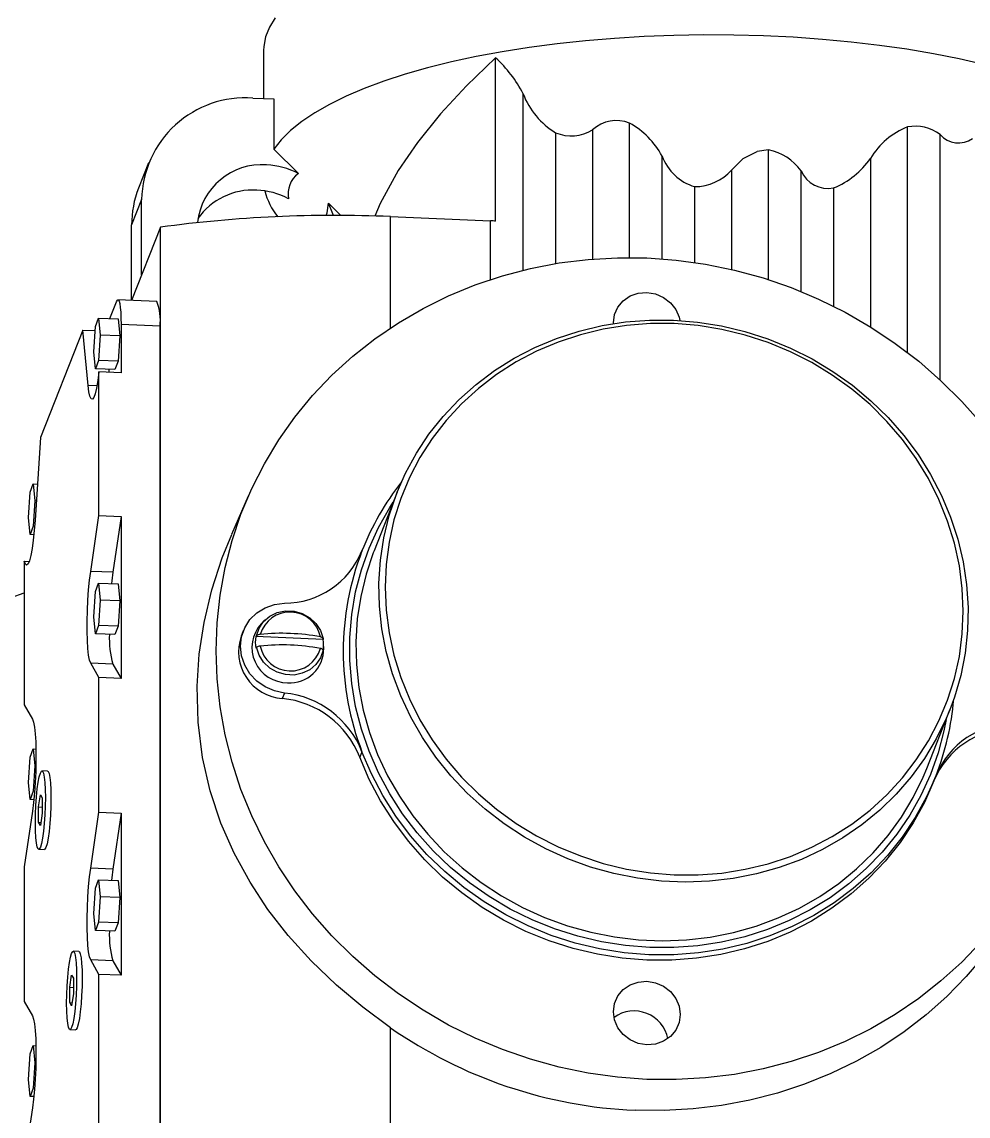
# Model space of a CAD drawing. Header units: feet. Extents: x 0.3 to 98.5, y -18.6 to 31.5.
# Drawn here: x 50.2348 to 50.555, y -6.8626 to -6.4922 of the extents above; entities that cross this region are included whole.
import ezdxf

# ---------------------------------------------------------------- set-up
doc = ezdxf.new("R2010")
doc.units = ezdxf.units.FT
doc.header["$MEASUREMENT"] = 0

msp = doc.modelspace()

# ---------------------------------------------------------------- linework, layer by layer
for p, q in [((50.31664047348922, -6.501833473252617), (50.31664047348922, -6.51810838966129)), ((50.39513010195535, -6.55965995551127), (50.39513010195535, -6.504380906960941)), ((50.31296341233587, -6.517955904482237), (50.32012456346683, -6.51825285066645)), ((50.32012456346683, -6.51825285066645), (50.32012456346683, -6.535294320058027)), ((50.40445264525507, -6.576192085362074), (50.40445264525507, -6.51646580734098)), ((50.44047510248019, -6.571940631646614), (50.44047510248019, -6.526441175118203)), ((50.4154584193103, -6.529672815557719), (50.4154584193103, -6.573942726282338)), ((50.42796675227018, -6.528703533589644), (50.42796675227018, -6.572416513171033)), ((50.53453152479059, -6.60406313336035), (50.53453152479059, -6.527731309041139)), ((50.54553727009562, -6.61334440434613), (50.54553727009562, -6.530302708895485)), ((50.32012456346683, -6.535294320058027), (50.32838834706583, -6.543485357088805)), ((50.45148087653539, -6.572372091275382), (50.45148087653539, -6.537571880184588)), ((50.48750331076037, -6.535523670267898), (50.48367845645657, -6.536049625972401)), ((50.48750331076037, -6.579440172339295), (50.48750331076037, -6.535523670267898)), ((50.27767400407703, -6.539931903001069), (50.27430825557042, -6.548476347247563)), ((50.52202316308052, -6.538385628017529), (50.52202316308052, -6.595420858017798)), ((50.47499497780047, -6.542339398106787), (50.47499497780047, -6.575975225665807)), ((50.4985090560654, -6.583447128815093), (50.4985090560654, -6.54258191733439)), ((50.46248661609039, -6.547932304807858), (50.46248661609039, -6.573598530622744)), ((50.50951483012061, -6.548365176070227), (50.50951483012061, -6.588430091924947)), ((50.27534084686173, -6.552272773378162), (50.2719750926051, -6.560817216187145)), ((50.27534084686173, -6.577809630592343), (50.27534084686173, -6.552272773378162)), ((50.33854357018886, -6.553545671571085), (50.34279307607997, -6.557751852385708)), ((50.35958657089819, -6.558080277136716), (50.39344688844997, -6.55948429769103)), ((50.35958657089819, -6.595756346686841), (50.35958657089819, -6.558080277136716)), ((50.39344688844997, -6.579344996321909), (50.39344688844997, -6.55948429769103)), ((50.28169691258752, -6.561673803218602), (50.27193349685166, -6.586459705857417)), ((50.2719750926051, -6.586354073401324), (50.2719750926051, -6.560817216187145)), ((50.28169691258752, -6.902503826428957), (50.28169691258752, -6.561673803218602)), ((50.26462030904439, -6.592576758439465), (50.26684613610574, -6.586926148699327)), ((50.28052471619565, -6.586815939215349), (50.26735681971721, -6.586269917326083)), ((50.25970698460883, -6.595237965215981), (50.26081739112423, -6.592419073791236)), ((50.26081739112423, -6.592419073791236), (50.26137259725695, -6.598184981796356)), ((50.26081739112423, -6.592419073791236), (50.26740133648843, -6.592692055266939)), ((50.26740133648843, -6.592692055266939), (50.26795654262116, -6.598457963272061)), ((50.25543519158195, -6.596480455786141), (50.24109028018227, -6.63289713685065)), ((50.25723961007579, -6.615219612958766), (50.25543519158195, -6.596480455786141)), ((50.25543519158195, -6.596480455786141), (50.25961542105095, -6.59665374027942)), ((50.25915177847611, -6.603822819271182), (50.25970698460883, -6.595237965215981)), ((50.26840880587667, -6.594619035757509), (50.26840880587667, -6.610941824082856)), ((50.28157670810516, -6.595165057646772), (50.26840880587667, -6.594619035757509)), ((50.28157670810516, -6.89114899793455), (50.28157670810516, -6.595165057646772)), ((50.43503943911215, -6.594283150336052), (50.43503621909253, -6.594026218645638)), ((50.26137259725695, -6.598184981796356), (50.26081739112423, -6.606769779788715)), ((50.26795654262116, -6.598457963272061), (50.26137259725695, -6.598184981796356)), ((50.26795654262116, -6.598457963272061), (50.26740133648843, -6.607042762701926)), ((50.25970698460883, -6.609588727276302), (50.25915177847611, -6.603822819271182)), ((50.26081739112423, -6.606769779788715), (50.25970698460883, -6.609588727276302)), ((50.26740133648843, -6.607042762701926), (50.26081739112423, -6.606769779788715)), ((50.26740133648843, -6.607042762701926), (50.26629092997302, -6.609861708752002)), ((50.26629092997302, -6.609861708752002), (50.25970698460883, -6.609588727276302)), ((50.26088429853188, -6.659244517565631), (50.26088429853188, -6.610629845869559)), ((50.26840880587667, -6.610941824082856), (50.26088429853188, -6.610629845869559)), ((50.2642098542936, -6.609775462539028), (50.26430578787809, -6.610771704983863)), ((50.26021640896261, -6.615343048960833), (50.25723961007579, -6.615219612958766)), ((50.24109028018227, -6.63289713685065), (50.23928586168843, -6.660797857904717)), ((50.23758920460116, -6.651387218318231), (50.23869961111657, -6.648568328330992)), ((50.23869961111657, -6.648568328330992), (50.23925481724928, -6.654334178835763)), ((50.23869961111657, -6.648568328330992), (50.24007309323482, -6.648625242177753)), ((50.23703399846845, -6.659972073810934), (50.23758920460116, -6.651387218318231)), ((50.36182146001478, -6.651369755461831), (50.3540081054101, -6.671205077750598)), ((50.23925481724928, -6.654334178835763), (50.23869961111657, -6.662919032890963)), ((50.239702681728, -6.654352774449061), (50.23925481724928, -6.654334178835763)), ((50.31145782316271, -6.652705160848095), (50.30575776743382, -6.665709270453627)), ((50.25811957243715, -6.678173461832083), (50.26088429853188, -6.659244517565631)), ((50.26088429853188, -6.659244517565631), (50.26840880587667, -6.659556553279282)), ((50.26840880587667, -6.659556553279282), (50.26564408553197, -6.678485441482891)), ((50.26840880587667, -6.659556553279282), (50.26840880587667, -6.714447322088922)), ((50.23758920460116, -6.66573798181606), (50.23703399846845, -6.659972073810934)), ((50.23869961111657, -6.662919032890963), (50.23758920460116, -6.66573798181606)), ((50.2391317377494, -6.662936950000127), (50.23869961111657, -6.662919032890963)), ((50.23887256067031, -6.665791219952924), (50.23758920460116, -6.66573798181606)), ((50.34999835297976, -6.671035637155741), (50.34982387966674, -6.671478512041558)), ((50.23564117323234, -6.674713204312164), (50.23564117323234, -6.723327934946104)), ((50.23564117323234, -6.674713204312164), (50.23730419261467, -6.674782213357622)), ((50.26564408553197, -6.678485441482891), (50.25811957243715, -6.678173461832083)), ((50.25915177847611, -6.693514929053503), (50.25970698460883, -6.684930073560794)), ((50.25970698460883, -6.684930073560794), (50.26081739112423, -6.682111182136049)), ((50.26081739112423, -6.682111182136049), (50.26137259725695, -6.687877034078328)), ((50.26081739112423, -6.682111182136049), (50.26740133648843, -6.682384165049262)), ((50.26740133648843, -6.682384165049262), (50.26795654262116, -6.688150073054382)), ((50.26137259725695, -6.687877034078328), (50.26081739112423, -6.696461888133529)), ((50.26795654262116, -6.688150073054382), (50.26137259725695, -6.687877034078328)), ((50.26795654262116, -6.688150073054382), (50.26740133648843, -6.696734871046742)), ((50.25970698460883, -6.699280835621115), (50.25915177847611, -6.693514929053503)), ((50.26081739112423, -6.696461888133529), (50.25970698460883, -6.699280835621115)), ((50.26740133648843, -6.696734871046742), (50.26081739112423, -6.696461888133529)), ((50.26740133648843, -6.696734871046742), (50.26629092997302, -6.699553817096817)), ((50.31708066167116, -6.694627484644501), (50.31578398277084, -6.695913947170075)), ((50.26629092997302, -6.699553817096817), (50.25970698460883, -6.699280835621115)), ((50.30977287889681, -6.698285215617569), (50.30905164625253, -6.700116114460242)), ((50.31398998334049, -6.700233333236925), (50.31423575133789, -6.699944074849554)), ((50.33675383153447, -6.701177182800048), (50.31398998334049, -6.700233333236925)), ((50.31423575133789, -6.703868061194845), (50.31398998334049, -6.704157319582215)), ((50.33674016370119, -6.700877186222248), (50.33675383153447, -6.701177182800048)), ((50.33698978997209, -6.704267133751282), (50.33693033460986, -6.702737361368293)), ((50.33675383153447, -6.705101226645686), (50.33674016370119, -6.70480122863038)), ((50.26088429853188, -6.714135342438118), (50.25811957243715, -6.709243712884739)), ((50.26564408553197, -6.709555689660528), (50.25811957243715, -6.709243712884739)), ((50.26564408553197, -6.709555689660528), (50.26840880587667, -6.714447322088922)), ((50.26088429853188, -6.759699683799354), (50.26088429853188, -6.714135342438118)), ((50.26840880587667, -6.714447322088922), (50.26088429853188, -6.714135342438118)), ((50.32368775092636, -6.719360768712727), (50.32296652403213, -6.721191725055752)), ((50.23564117323234, -6.723327934946104), (50.23840589932706, -6.728219509874149)), ((50.541041973207, -6.744879681505077), (50.54885533356168, -6.725044330466135)), ((50.23703399846845, -6.749664182155749), (50.23758920460116, -6.741079355413214)), ((50.23758920460116, -6.741079355413214), (50.23869961111657, -6.738260438113313)), ((50.23869961111657, -6.738260438113313), (50.23925481724928, -6.744026315930752)), ((50.23869961111657, -6.738260438113313), (50.23958516826202, -6.738297117586791)), ((50.34990701367327, -6.739202196101191), (50.34918579252906, -6.741033152444215)), ((50.23925481724928, -6.744026315930752), (50.23869961111657, -6.752611142673286)), ((50.23956851041054, -6.744039315322453), (50.23925481724928, -6.744026315930752)), ((50.2435236605082, -6.745802648378465), (50.24164253654703, -6.745724653465762)), ((50.54336887438418, -6.749321372254604), (50.54409009552839, -6.747490415911578)), ((50.23758920460116, -6.755430090160873), (50.23703399846845, -6.749664182155749)), ((50.23869961111657, -6.752611142673286), (50.23758920460116, -6.755430090160873)), ((50.23887256067031, -6.755483300985071), (50.23758920460116, -6.755430090160873)), ((50.2391317377494, -6.752629058344942), (50.23869961111657, -6.752611142673286)), ((50.24049154053431, -6.757924850673275), (50.24109256869622, -6.753809888414422)), ((50.24109256869622, -6.753809888414422), (50.24169359685811, -6.754873274018342)), ((50.24169359685811, -6.754873274018342), (50.24169359685811, -6.760051650631292)), ((50.23840589932706, -6.759289786801959), (50.23564117323234, -6.778218703755744)), ((50.24049154053431, -6.763103224411207), (50.24049154053431, -6.757924850673275)), ((50.24049154053431, -6.757924850673275), (50.24169359685811, -6.757974697726981)), ((50.25811957243715, -6.778628628065801), (50.26088429853188, -6.759699683799354)), ((50.26088429853188, -6.759699683799354), (50.26840880587667, -6.760011690762825)), ((50.24109256869622, -6.764166638765303), (50.24049154053431, -6.763103224411207)), ((50.24049154053431, -6.763103224411207), (50.24124334036483, -6.763134422663791)), ((50.24169359685811, -6.760051650631292), (50.24109256869622, -6.764166638765303)), ((50.26840880587667, -6.760011690762825), (50.26564408553197, -6.77894060771661)), ((50.26840880587667, -6.760011690762825), (50.26840880587667, -6.814902486885135)), ((50.24054260659544, -6.772251846401291), (50.24242373630666, -6.772329870064167)), ((50.23564117323234, -6.778218703755744), (50.23564117323234, -6.823783072429647)), ((50.26564408553197, -6.77894060771661), (50.25811957243715, -6.778628628065801)), ((50.25915177847611, -6.793970095287223), (50.25970698460883, -6.785385268544688)), ((50.25970698460883, -6.785385268544688), (50.26081739112423, -6.782566319619594)), ((50.26081739112423, -6.782566319619594), (50.26137259725695, -6.788332227624714)), ((50.26081739112423, -6.782566319619594), (50.26740133648843, -6.782839329845475)), ((50.26740133648843, -6.782839329845475), (50.26795654262116, -6.788605210537925)), ((50.26137259725695, -6.788332227624714), (50.26081739112423, -6.796917054367247)), ((50.26795654262116, -6.788605210537925), (50.26137259725695, -6.788332227624714)), ((50.26795654262116, -6.788605210537925), (50.26740133648843, -6.797190064593126)), ((50.25970698460883, -6.799736001854836), (50.25915177847611, -6.793970095287223)), ((50.26081739112423, -6.796917054367247), (50.25970698460883, -6.799736001854836)), ((50.26629092997302, -6.800008983330537), (50.25970698460883, -6.799736001854836)), ((50.26740133648843, -6.797190064593126), (50.26081739112423, -6.796917054367247)), ((50.26740133648843, -6.797190064593126), (50.26629092997302, -6.800008983330537)), ((50.25410173545756, -6.806846924992273), (50.25222060574634, -6.806768928642059)), ((50.26088429853188, -6.814590479921664), (50.25811957243715, -6.809698877680949)), ((50.26564408553197, -6.810010886081935), (50.25811957243715, -6.809698877680949)), ((50.26564408553197, -6.810010886081935), (50.26840880587667, -6.814902486885135)), ((50.25106961548367, -6.818969125849572), (50.25167064364556, -6.814854165028224)), ((50.25167064364556, -6.814854165028224), (50.25227167180748, -6.815917550632145)), ((50.26088429853188, -6.873968239694332), (50.26088429853188, -6.814590479921664)), ((50.26840880587667, -6.814902486885135), (50.26088429853188, -6.814590479921664)), ((50.25106961548367, -6.824147501025012), (50.25106961548367, -6.818969125849572)), ((50.25106961548367, -6.818969125849572), (50.25227167180748, -6.819018974340784)), ((50.25227167180748, -6.815917550632145), (50.25227167180748, -6.821095925807589)), ((50.25227167180748, -6.821095925807589), (50.25167064364556, -6.825210915379111)), ((50.23564117323234, -6.823783072429647), (50.23840589932706, -6.828674703420534)), ((50.25167064364556, -6.825210915379111), (50.25106961548367, -6.824147501025012)), ((50.25106961548367, -6.824147501025012), (50.25182140381412, -6.824178670527422)), ((50.25112067579475, -6.833296121577588), (50.25300180550597, -6.833374117927802)), ((50.35958657089819, -6.891760154783166), (50.35958657089819, -6.832647153936104)), ((50.23758920460116, -6.841534521646938), (50.23869961111657, -6.838715575596858)), ((50.23869961111657, -6.838715575596858), (50.23925481724928, -6.84448148216447)), ((50.23869961111657, -6.838715575596858), (50.23958516826202, -6.838752283820515)), ((50.23703399846845, -6.850119348389471), (50.23758920460116, -6.841534521646938)), ((50.23925481724928, -6.84448148216447), (50.23869961111657, -6.853066307469499)), ((50.23956851041054, -6.844494481556174), (50.23925481724928, -6.84448148216447)), ((50.23758920460116, -6.855885256394592), (50.23703399846845, -6.850119348389471)), ((50.23869961111657, -6.853066307469499), (50.23758920460116, -6.855885256394592)), ((50.23887256067031, -6.85593846721879), (50.23758920460116, -6.855885256394592)), ((50.2391317377494, -6.853084224578661), (50.23869961111657, -6.853066307469499)), ((50.23840589932706, -6.859744954473191), (50.23564117323234, -6.878673868551957))]:
    msp.add_line(p, q)
at = {"flags": 128}
for points in [[(50.32054540278088, -6.490737637836185), (50.31859119012441, -6.493965493315136), (50.3173058560432, -6.497228501633266), (50.31669515632237, -6.500512026076393), (50.31664047348922, -6.501833473252617)], [(50.56022027780522, -6.50660963779), (50.55194550588926, -6.504705263562158), (50.54329695294597, -6.502984574203465), (50.53431331096108, -6.501455254635735), (50.52503469792899, -6.500124143088128), (50.51550262910266, -6.498997231097158), (50.50575971799174, -6.498079492443123), (50.49584957861194, -6.497375108839007), (50.48581648048297, -6.496887132115894), (50.47570529687825, -6.496617824912578), (50.46556122307314, -6.496568371736272), (50.45542967284434, -6.496738998275854), (50.44535590471759, -6.497128859276172), (50.43538497596742, -6.497736372040082), (50.42556148961557, -6.49855870898786), (50.41592935867959, -6.499592195847116), (50.40653164517186, -6.500832200964632), (50.39741037609842, -6.502273240244497), (50.38860635945794, -6.503908870772454), (50.3801589599902, -6.505731686503379), (50.37210592667525, -6.507733666138398), (50.36448328348254, -6.509905710247081), (50.35732512811984, -6.512238206208345), (50.35066345953209, -6.514720759396376), (50.34452805140069, -6.517342118430106), (50.33894636014297, -6.520090701301479), (50.33394334666094, -6.52295418424791), (50.32954136134084, -6.525919738941232), (50.32576010955269, -6.528974084238035), (50.32261649064947, -6.532103654368163), (50.32012456346683, -6.535294320058027)], [(50.39513010195535, -6.504380906960941), (50.38529206226481, -6.51382364899302), (50.3765263351076, -6.523291144925919), (50.36870238318838, -6.532967700632563), (50.36217827268874, -6.542450061843532), (50.35609109010116, -6.553586646320737), (50.35425423565972, -6.557976001688891)], [(50.47499497780047, -6.542339398106787), (50.47893309629436, -6.538392239120311), (50.48367845645657, -6.536049625972401)], [(50.33780902621348, -6.557740378190802), (50.33812952166618, -6.556833942668133), (50.33854357018886, -6.553545671571085)], [(50.34025114659268, -6.557692280585256), (50.3400782890395, -6.557142078420522), (50.33854357018886, -6.553545671571085)], [(50.44632298585975, -6.850116749373637), (50.43637411424397, -6.849380121010556), (50.42647161091068, -6.847998765656831), (50.41666165439127, -6.845979067288855), (50.40699000921455, -6.843330493339307), (50.39750175565518, -6.84006536613327), (50.3882411172326, -6.836198913201015), (50.37925128245996, -6.831749169527427), (50.3705741748427, -6.826736871176347), (50.36225023437718, -6.821185393477689), (50.35431829104999, -6.815120591463989), (50.34681531758639, -6.808570807057921), (50.33977627994943, -6.801566534132776), (50.33323401658919, -6.794140440075088), (50.32721903719155, -6.786327111345583), (50.32175936742725, -6.778163033354058), (50.31688046845144, -6.769686269894928), (50.31260508740268, -6.760936297833711), (50.30895317690259, -6.751953951044191), (50.30594173405468, -6.742781084031391), (50.30358481769462, -6.733460478493457), (50.30189341038933, -6.724035597507696), (50.30087540693691, -6.714550354091669), (50.3005355396162, -6.705049004827513), (50.30087540693691, -6.695575856610178), (50.30189341038933, -6.686175051021108), (50.30358481769462, -6.676890447890022), (50.30594173405468, -6.667765281730349), (50.30895317690259, -6.658842166051711), (50.31260508740268, -6.650162644857232), (50.31688046845144, -6.641767237206276), (50.32175936742725, -6.633695056274661), (50.32721903719155, -6.625983744666717), (50.33323401658919, -6.618669244413944), (50.33977627994943, -6.611785693474323), (50.34681531758639, -6.605365138230612), (50.35431829104999, -6.599437533490319), (50.36225023437718, -6.594030571422154), (50.3705741748427, -6.589169348054035), (50.37925128245996, -6.584876636399697), (50.3882411172326, -6.581172391955741), (50.39750175565518, -6.578073907952513), (50.40699000921455, -6.575595650040656), (50.41666165439127, -6.573749095290095), (50.42647161091068, -6.572542944941349), (50.43637411424397, -6.571982795216005), (50.44632298585975, -6.572071189067065)], [(50.44632298585975, -6.572071189067065), (50.45627187472566, -6.572807844742806), (50.466174389559, -6.574189200096532), (50.47598432882832, -6.576208871151847), (50.48565596825502, -6.578857472414057), (50.49514423331445, -6.582122573744938), (50.50440487173701, -6.585989023802176), (50.51339470650966, -6.590438797663449), (50.52207183137703, -6.595451093139511), (50.53039573734235, -6.601002573713187), (50.53832769791965, -6.607067348414219), (50.54583068863334, -6.613617160132955), (50.55286971477022, -6.620621431620593), (50.55941198388051, -6.628047498365614)], [(50.43503621909253, -6.594026218645638), (50.43542081018575, -6.59125649864548), (50.43654836905566, -6.588707426177168), (50.43834205223408, -6.586552678173868), (50.44067960822619, -6.584939145030551), (50.4434017725616, -6.583976814854834), (50.44632298585975, -6.583731187733294), (50.44924423365813, -6.584219049455703), (50.45196639224352, -6.585407170569605), (50.45430394248557, -6.587214502893689), (50.45609763141403, -6.589518007178322), (50.45722519028396, -6.592160618341538), (50.45746589825053, -6.593243276625383)], [(50.26684613610574, -6.586926148699327), (50.26715100296322, -6.58637628578666), (50.26744414549925, -6.586295576857422), (50.26771430514528, -6.586687247681263), (50.26795110883805, -6.587536148353388), (50.26814544852211, -6.588809723612938), (50.26828986065196, -6.590458974536382), (50.26837877919372, -6.592420542925188), (50.26840880587667, -6.594619035757509)], [(50.36182146001478, -6.651369755461831), (50.36464826348772, -6.644951629607924), (50.36832587089438, -6.638186484827223), (50.37258255282919, -6.631754173636885), (50.37738994436933, -6.625697538110442), (50.38271606956999, -6.62005693055624), (50.38852549671526, -6.614869823952597), (50.39477955106953, -6.610170750134911), (50.40143660812918, -6.605991019481438), (50.40845238112438, -6.602358439161607), (50.41578016252058, -6.599297142072448), (50.42337120927078, -6.596827532213286), (50.43117497856704, -6.594966057559322), (50.43913955334304, -6.593725034685603), (50.44721192402582, -6.593112832768123), (50.45533839678822, -6.593133404955962)], [(50.45533839678822, -6.593133404955962), (50.4634648638006, -6.593786696623795), (50.47153724023342, -6.595068353557581), (50.47950180925938, -6.596969845580359), (50.48730558430568, -6.599478508239963), (50.49489662530585, -6.602577616121996), (50.50222440670203, -6.606246592726079), (50.50924017969725, -6.610461024840975), (50.5158972367569, -6.615192823545547), (50.52215129111117, -6.620410505960477), (50.52796071825643, -6.626079373499358), (50.53328682620698, -6.632161668557144), (50.53809424649729, -6.63861698132512), (50.54235090543196, -6.645402248353422), (50.54602852433869, -6.652472420992575), (50.54910262531837, -6.659780420830746), (50.55155273824626, -6.667277530696115), (50.5533625272728, -6.674913958160305), (50.55452001507506, -6.682638834100892), (50.55501745635583, -6.690400787704879), (50.55485154484499, -6.698148159220022), (50.55402339029926, -6.705829346394422), (50.55253851850234, -6.713393261604319), (50.55040677926422, -6.720789543167866), (50.54885533356168, -6.725044330466135)], [(50.4555787942529, -6.594316947604467), (50.44750098978702, -6.594300614629956), (50.43947837415738, -6.594921576725813), (50.43156573369781, -6.596175598991229), (50.42381713023766, -6.598054142624189), (50.41628548709938, -6.600544324671196), (50.40902226709655, -6.603629189716447), (50.40207705853126, -6.607287597756143), (50.39549733369277, -6.611494625263422), (50.38932801185476, -6.616221507688044), (50.38361126377416, -6.621435968645846), (50.37838611493873, -6.627102347857065), (50.37368828456612, -6.633181987836174), (50.36954984060171, -6.63963334458005), (50.36599907321783, -6.646412336882619), (50.36306020731212, -6.653472618024002), (50.36075335075707, -6.660766038648353), (50.35909424139857, -6.668242744514403), (50.35809422405572, -6.675851647998398), (50.35776011827012, -6.683540748658514), (50.35809422405572, -6.691257600425205), (50.35909424139857, -6.698949415101858), (50.36075335075707, -6.706563686243557), (50.36306020731212, -6.714048417721004), (50.36599907321783, -6.721352461535076), (50.36954984060171, -6.728425913131707), (50.37368828456612, -6.735220447778975), (50.37838611493873, -6.741689636818997), (50.38361126377416, -6.747789338670332), (50.38932801185476, -6.753477874204048), (50.39549733369277, -6.758716355933201), (50.40207705853126, -6.763469037327505), (50.40902226709655, -6.767703420626463), (50.41628548709938, -6.771390624841603), (50.42381713023766, -6.774505387194012), (50.43156573369781, -6.777026513054549), (50.43947837415738, -6.778936707755348), (50.44750098978702, -6.780223000654884), (50.4555787942529, -6.78087651801159), (50.46365659296875, -6.780892850986103), (50.47167923734856, -6.780271888890249), (50.4795918720581, -6.779017868062335), (50.48734048126829, -6.777139351742042), (50.49487212440656, -6.774649140944861), (50.50213533290934, -6.771564277337118), (50.50908054722466, -6.767905840547252), (50.51566028931324, -6.763698811602461), (50.52182959390116, -6.758971930615351), (50.52754635923186, -6.753757496970211), (50.53277149656721, -6.748091089008819), (50.53746932693982, -6.742011477779888), (50.54160777665427, -6.735560121036013), (50.54515854403815, -6.72878112873344), (50.5480973984438, -6.721720847592055), (50.55040426074888, -6.714427426967712), (50.55206337585743, -6.706950721101656), (50.55306337595015, -6.699341817617663), (50.55339748173577, -6.691652716957543), (50.55306337595015, -6.683935865190852), (50.55206337585743, -6.676244050514201), (50.55040426074888, -6.6686297793725), (50.5480973984438, -6.661145047895053), (50.54515854403815, -6.653841004080983), (50.54160777665427, -6.646767552484352), (50.53746932693982, -6.639973017837084), (50.53277149656721, -6.633503856109728), (50.52754635923186, -6.627404098195552), (50.52182959390116, -6.621715620162188), (50.51566028931324, -6.616477080932684), (50.50908054722466, -6.611724428288552), (50.50213533290934, -6.607490044989596), (50.49487212440656, -6.60380286952463), (50.48734048126829, -6.600688049671877), (50.4795918720581, -6.59816695256151), (50.47167923734856, -6.59625675786071), (50.46365659296875, -6.594970464961174), (50.4555787942529, -6.594316947604467)], [(50.26088429853188, -6.610629845869559), (50.26050071944483, -6.613604330367286), (50.26007247408566, -6.61609982400916), (50.25961576605306, -6.618021830719423), (50.25914791445256, -6.619297441491376), (50.25868664664218, -6.61987827696775), (50.25824943697837, -6.61974246401528), (50.25785286281216, -6.618895033914617), (50.25751194323504, -6.617368087673848), (50.25723961007579, -6.615219612958766)], [(50.54885533356168, -6.725044330466135), (50.54764239242157, -6.727969022535495), (50.54426372358625, -6.73488388385338), (50.5402932783954, -6.741488121091214), (50.53575745525984, -6.747737795356294), (50.53068649361386, -6.753591277832482), (50.52511407716262, -6.759009655157696), (50.5190773051322, -6.763956842987072), (50.51261637026747, -6.768399948245218), (50.50577427708044, -6.772309352501663), (50.4985965198483, -6.7756590885982), (50.49113089286224, -6.778426859336482), (50.4834270649249, -6.780594209979064), (50.47553633784883, -6.782146730938154), (50.46751118070371, -6.783074133963568), (50.45940500556498, -6.783370175954778), (50.45127178226145, -6.783032933525048), (50.44316560712271, -6.782064666438158), (50.43514044997758, -6.780471764420534), (50.42724970565141, -6.778264849224394), (50.41954589496417, -6.775458648126969), (50.41208026797812, -6.772071779741696), (50.40490251074599, -6.768126797143481), (50.39806040605889, -6.763649979429937), (50.39159948269422, -6.758671085907386), (50.38556272791391, -6.753223288527927), (50.37999031146268, -6.74734279094964), (50.37491931531648, -6.741068758098649), (50.37038350943103, -6.734442986979614), (50.36641306424018, -6.7275094754231), (50.36303439540487, -6.720314396210425), (50.36027000281216, -6.712905680196114), (50.35813826932407, -6.705332610930448), (50.35665338602709, -6.697645544345225), (50.35582524298142, -6.689895685939931), (50.35565933147058, -6.682134581903616), (50.35615677275135, -6.674413887676012), (50.35731425480359, -6.666784975507607), (50.35912407258031, -6.659298661333017), (50.36157416250805, -6.652004677205239), (50.36182146001478, -6.651369755461831)], [(50.54754736159258, -6.728364817571968), (50.54681268536638, -6.732155535355288), (50.54485495943849, -6.739648574195853), (50.54226445365524, -6.74694063637442), (50.53905796961899, -6.753984360289929), (50.53525631670654, -6.760734103601793), (50.53088411081789, -6.767146095605833), (50.52596973412591, -6.773178713235941), (50.5205450533248, -6.778792841878813), (50.51464525287889, -6.783952112562858), (50.50830859927138, -6.788623012646392), (50.50157617650255, -6.792775275382509), (50.49449164458841, -6.796381999232304), (50.48710096355898, -6.799419728365365), (50.47945207145634, -6.801868820662028), (50.47159454508255, -6.803713370087868), (50.46357936999826, -6.804941420882548), (50.45545849201994, -6.805544976184846), (50.44728463896886, -6.805520164783681), (50.43911075141757, -6.804867154867566), (50.43098991368949, -6.803590131024507), (50.42297472710512, -6.801697402055117), (50.41511720648136, -6.799201228471603), (50.40746830862869, -6.796117833997815), (50.40007761609921, -6.792467195692963), (50.39299310143517, -6.788272969201168), (50.38626068441637, -6.783562393875908), (50.37992401355875, -6.778365989465618), (50.37402421311285, -6.77271746986321), (50.36859953806177, -6.76665348579199), (50.36368516711983, -6.760213320053799), (50.35931296698119, -6.753438763903256), (50.35551129681864, -6.746373763420618), (50.35230480703237, -6.739064121947445), (50.34971430699916, -6.73155723558501), (50.34775658107125, -6.72390181863012), (50.34644434257615, -6.716147552822973), (50.34578607856552, -6.708344623031827), (50.34578607856552, -6.700543674127749), (50.34644434257615, -6.692795340919245), (50.34775658107125, -6.685149872962471), (50.34971430699916, -6.677656831246891), (50.35230480703237, -6.670364769068323), (50.35551129681864, -6.663321046590324), (50.35931296698119, -6.656571273090774), (50.36051350529575, -6.654690186504821)], [(50.23928586168843, -6.660797857904717), (50.23901352277913, -6.664329102482137), (50.23867260895206, -6.667586911331089), (50.2382760290358, -6.670447905949851), (50.23783882512203, -6.672803575989816), (50.23737755731164, -6.674564676594729), (50.23690970571116, -6.675664517420762), (50.23645299767856, -6.676061384838768), (50.23602474656934, -6.675740251132185), (50.23564117323234, -6.674713204312164)], [(50.35958657089819, -6.832647153936104), (50.35015839945489, -6.825664838957243), (50.34126628077762, -6.818204466065705), (50.33273080802329, -6.810024477727241), (50.32491264638934, -6.801381861695114), (50.31808971231904, -6.792600380879422), (50.31203408592373, -6.783415191541543), (50.30666659497105, -6.773586998786014), (50.30219616698395, -6.763365525196837), (50.29857766418739, -6.752444950848224), (50.29600435675891, -6.741178799394101), (50.29448691676356, -6.729216261197084), (50.29415513974214, -6.717042910903148), (50.2948552467577, -6.706239102515958), (50.29646975884449, -6.695440213283737), (50.29906750967189, -6.684420790082868), (50.30257876856504, -6.673586689073614), (50.30583062612773, -6.665739620576044)], [(50.3540081054101, -6.671205077750598), (50.35376082515349, -6.671840000931512), (50.35131071222563, -6.679133986496801), (50.34950090594896, -6.686620300671391), (50.3483434181467, -6.694249209964779), (50.34784599411603, -6.701969904192383), (50.34801188837677, -6.709731009666205), (50.34884004292249, -6.717480866633991), (50.35032493196952, -6.725167934656723), (50.35245665395754, -6.732741003922394), (50.35522105230027, -6.740149719936698), (50.35859972688562, -6.747344797711866), (50.36257017207647, -6.754278309268381), (50.36710597796191, -6.760904110575101), (50.37217696835809, -6.767178114675913), (50.37774937330924, -6.773058610816689), (50.38378613958963, -6.778506436946325), (50.39024706295429, -6.783485303156215), (50.39708917339144, -6.787962119432246), (50.40426693062356, -6.791907103467969), (50.41173254035951, -6.795293970415736), (50.41943636829686, -6.798100201700846), (50.42732711262303, -6.800307088146809), (50.43535226401811, -6.801899990164431), (50.44345842765678, -6.80286828456399), (50.45159165096032, -6.803205526993716), (50.45969782609905, -6.802909457689848), (50.46772298324417, -6.801982083414606), (50.47561373907042, -6.800429533705339), (50.48331753825759, -6.798262183062755), (50.49078316524364, -6.795494441074649), (50.49796092247577, -6.792144703540604), (50.50480304441297, -6.788235271971491), (50.51126395052754, -6.783792195463526), (50.51730072255796, -6.778844978883969), (50.52287313900919, -6.773426628871428), (50.52794412940536, -6.767573119082568), (50.53247992379073, -6.761323473567666), (50.53645036898158, -6.754719234892322), (50.5398290378169, -6.747804373574438), (50.541041973207, -6.744879681505077)], [(50.25811957243715, -6.709243712884739), (50.2577472691688, -6.708210675965724), (50.25743186824716, -6.706543226181401), (50.25718477199167, -6.704301553460995), (50.25701490445671, -6.701566818111489), (50.25692840092966, -6.698437700796621), (50.25692840092966, -6.695027405331111), (50.25701490445671, -6.691459143465655), (50.25718477199167, -6.687861887048545), (50.25743186824716, -6.684365628559283), (50.2577472691688, -6.68109679833068), (50.25811957243715, -6.678173461832083)], [(50.26564408553197, -6.678485441482891), (50.26527178801366, -6.68140877798149), (50.26517742418874, -6.682291927299781)], [(50.32368775092636, -6.719360768712727), (50.32031356711838, -6.718651467391149), (50.31714407880754, -6.717278137648817), (50.3143248596308, -6.715303909120379), (50.31198538887703, -6.712819377920299), (50.31023308870075, -6.709938656368839), (50.30914845384235, -6.706794110272467), (50.30878128535529, -6.703530082760633), (50.30914845384235, -6.70029646287156), (50.31023308870075, -6.697241835823037), (50.31198538887703, -6.69450647946975), (50.3143248596308, -6.692215918513982), (50.31714407880754, -6.690475505097611), (50.32031356711838, -6.689364982143998), (50.32368775092636, -6.6889355034023)], [(50.31423575133789, -6.699944074849554), (50.31510760614987, -6.697359620978171), (50.31663889222958, -6.69509364429719), (50.3187323247343, -6.693290099808676), (50.32125491685376, -6.692063490835279), (50.32404642661169, -6.69149180941468), (50.3269295056775, -6.691611345455479), (50.32972101543542, -6.692414521849015), (50.33224361330494, -6.693850305596861), (50.33433704005961, -6.695827473830715), (50.3358683203893, -6.698220444347937), (50.33674016370119, -6.700877186222248)], [(50.33674016370119, -6.70480122863038), (50.3358683203893, -6.707385626438921), (50.33433704005961, -6.709651601682394), (50.33224361330494, -6.711455147608412), (50.32972101543542, -6.712681756581807), (50.3269295056775, -6.713253435127394), (50.32404642661169, -6.713133901961609), (50.32125491685376, -6.712330722693054), (50.3187323247343, -6.71089494182023), (50.31663889222958, -6.708917772148867), (50.31510760614987, -6.706524801631643), (50.31423575133789, -6.703868061194845)], [(50.23840589932706, -6.728219509874149), (50.2387782025954, -6.729252545355656), (50.23909360351706, -6.730920051202816), (50.23934070552258, -6.733161667860381), (50.23951056730751, -6.735896459272729), (50.23959706508451, -6.739025578025103), (50.23959706508451, -6.742435872053106), (50.23951056730751, -6.746004133918561), (50.23934070552258, -6.749601390335677), (50.23909360351706, -6.75309762151227), (50.2387782025954, -6.756366480491044), (50.23840589932706, -6.759289786801959)], [(50.54346020794065, -6.749088602211394), (50.54024715736439, -6.756364670667519), (50.53641382750895, -6.763341758864533), (50.53198553002854, -6.769973777396634), (50.52699149235121, -6.776216978559772), (50.521464708178, -6.78203007853992), (50.51544167873131, -6.787374700165762), (50.50896217125342, -6.792215549722249), (50.50206898325507, -6.796520665639662), (50.49480763776366, -6.800261618307276), (50.48722609007133, -6.803413682574449), (50.47937441723321, -6.805956059126967), (50.47130447306522, -6.807871933424872), (50.46306954314201, -6.809148675516214), (50.45472401704498, -6.809777832849502), (50.44632298585975, -6.809755282649609), (50.43792198342473, -6.809081164354888), (50.42957645157765, -6.807759915554877), (50.42134152165443, -6.805800267677771), (50.41327157173642, -6.803215135302258), (50.40541989314825, -6.800021643470172), (50.39783834545592, -6.796240874684969), (50.39057699996451, -6.791897749598482), (50.38368382921627, -6.787020982448155), (50.37720431023832, -6.781642816555442), (50.37118128654166, -6.775798687948742), (50.36565449661842, -6.769527255551099), (50.36066046469113, -6.762869946927413), (50.35623216146068, -6.755870676532746), (50.3523988258552, -6.748575674648764), (50.34918579252906, -6.741033152444215)], [(50.54418143483488, -6.747257645868375), (50.54096839000867, -6.754533714324493), (50.53713505440319, -6.761510802521512), (50.53270676267281, -6.768142819616102), (50.52771271924544, -6.774386022216747), (50.52218594082228, -6.780199122196899), (50.51616289987552, -6.785543743822736), (50.50968339239762, -6.790384594816734), (50.50279021014933, -6.794689709296636), (50.49552886465789, -6.79843066196425), (50.48794731696559, -6.801582726231429), (50.48009564412747, -6.80412510278394), (50.47202569420944, -6.806040977081851), (50.46379077578629, -6.807317717735687), (50.45544523818918, -6.807946876506481), (50.44704424150419, -6.807924326306589), (50.43864321031896, -6.807250208011867), (50.43029768422193, -6.805928959211856), (50.42206274279864, -6.803969311334745), (50.41399279863065, -6.801384178959234), (50.40614112004251, -6.798190687127152), (50.39855958385025, -6.794409916904437), (50.39129824410887, -6.790066793255455), (50.38440505611052, -6.785190053417796), (50.37792554863263, -6.779811860212416), (50.37190251918594, -6.773967731605715), (50.36637573501273, -6.767696327958246), (50.3613816973354, -6.761038990584387), (50.35695339985499, -6.75403972018972), (50.35312006999955, -6.746744718305743), (50.34990701367327, -6.739202196101191)], [(50.23940970019295, -6.763260484994355), (50.23945188819998, -6.760359192692563), (50.23957635345833, -6.757389171659527), (50.23977684567986, -6.754499323364961), (50.24004331955342, -6.751834557316759), (50.2403624004975, -6.749528538829312), (50.24071809766465, -6.747696847919315), (50.24109256869622, -6.746431354334005), (50.24146704547779, -6.745795526960078), (50.24182274839499, -6.745821242554255), (50.24214182933906, -6.746507200171111), (50.24240829746258, -6.747818982975948), (50.24260878968414, -6.749690888193465), (50.24273324919244, -6.752028978938819), (50.24277544294951, -6.754716042185368)], [(50.2435236605082, -6.745802648378465), (50.24370387235619, -6.74589923602945), (50.24402295330026, -6.74658519652132), (50.2442894271738, -6.747897006638825), (50.24448991939536, -6.749768881668654), (50.24461437890366, -6.75210697385152), (50.24465657266073, -6.754794035660563)], [(50.24277544294951, -6.754716042185368), (50.24273324919244, -6.757617307174494), (50.24260878968414, -6.760587355520196), (50.24240829746258, -6.763477175064589), (50.24214182933906, -6.766141941112791), (50.24182274839499, -6.768447988350411), (50.24146704547779, -6.770279650510235), (50.24109256869622, -6.771545145533056), (50.24071809766465, -6.772180972906982), (50.2403624004975, -6.772155284625468), (50.24004331955342, -6.771469327008612), (50.23977684567986, -6.770157516891109), (50.23957635345833, -6.768285641861278), (50.23945188819998, -6.765947548240904), (50.23940970019295, -6.763260484994355)], [(50.24465657266073, -6.754794035660563), (50.24461437890366, -6.757695302087194), (50.24448991939536, -6.760665350432902), (50.2442894271738, -6.763555198727463), (50.24402295330026, -6.766219937462997), (50.24370387235619, -6.768525983263112), (50.24334817518901, -6.770357674173114), (50.24297369840742, -6.77162313900825), (50.24259922737588, -6.772258967819683), (50.24242373630666, -6.772329870064167)], [(50.58119737736303, -6.770576539194098), (50.57910637712313, -6.776127594265182), (50.57532736209862, -6.784614815600525), (50.57094826766797, -6.792815715378898), (50.56598889695186, -6.800693274874741), (50.56047160608649, -6.808211974684149), (50.55442130422365, -6.815337817724988), (50.54786530402971, -6.822038730301839), (50.54083316643479, -6.828284418355134), (50.53335666038246, -6.834046708150709), (50.52546948682803, -6.839299602342676), (50.51720726723857, -6.844019390661572), (50.50860726759109, -6.848184766352583), (50.49970828337198, -6.851776964176373), (50.49055050732612, -6.854779763284119), (50.48117524770519, -6.857179602218194), (50.47162481326696, -6.85896565510013), (50.46194232352417, -6.860129840255697), (50.45217140974263, -6.860666930903042), (50.44235621494131, -6.86057452496504)], [(50.25811957243715, -6.809698877680949), (50.2577472691688, -6.808665842199442), (50.25743186824716, -6.806998363664947), (50.25718477199167, -6.804756748444888), (50.25701490445671, -6.802021955595032), (50.25692840092966, -6.798892867030341), (50.25692840092966, -6.795482544252167), (50.25701490445671, -6.7919142809492), (50.25718477199167, -6.788317024532089), (50.25743186824716, -6.784820794793003), (50.2577472691688, -6.78155193581423), (50.25811957243715, -6.778628628065801)], [(50.26564408553197, -6.77894060771661), (50.26527178801366, -6.781863944215212), (50.26517742418874, -6.782747092095994)], [(50.55941198388051, -6.803518694026758), (50.55286971477022, -6.810402272279044), (50.54583068863334, -6.816822827522751), (50.53832769791965, -6.822750403512872), (50.53039573734235, -6.828157394331209), (50.52207183137703, -6.833018590386667), (50.51339470650966, -6.837311300603492), (50.50440487173701, -6.841015545047453), (50.49514423331445, -6.844114030488187), (50.48565596825502, -6.846592315712712), (50.47598432882832, -6.848438843150605), (50.466174389559, -6.849644993499355), (50.45627187472566, -6.850205170537359), (50.44632298585975, -6.850116749373637)], [(50.24998776939227, -6.824304761608159), (50.25002996314934, -6.821403469306366), (50.25015442265764, -6.81843344827333), (50.25035492062923, -6.815543599978765), (50.25062138875274, -6.812878833930567), (50.25094046969681, -6.810572815443114), (50.25129616111394, -6.808741124533118), (50.25167064364556, -6.807475629510296), (50.25204511467711, -6.806839802136372), (50.25240081184428, -6.806865517730552), (50.25271989278836, -6.807551448034742), (50.25298636091188, -6.808863259589756), (50.25318685888345, -6.810735161932248), (50.25331132414178, -6.813073255552622), (50.25335351789887, -6.815760290048997)], [(50.25410173545756, -6.806846924992273), (50.2542819415555, -6.806943512643253), (50.2546010282496, -6.807629471697616), (50.25486749637314, -6.808941281815125), (50.25506798859467, -6.810813158282462), (50.255192453853, -6.813151250465323), (50.25523464761007, -6.815838312274366)], [(50.25335351789887, -6.815760290048997), (50.25331132414178, -6.81866158235079), (50.25318685888345, -6.821631632134004), (50.25298636091188, -6.824521451678391), (50.25271989278836, -6.827186217726593), (50.25240081184428, -6.829492236214042), (50.25204511467711, -6.831323927124037), (50.25167064364556, -6.832589422146858), (50.25129616111394, -6.833225248083277), (50.25094046969681, -6.833199561239272), (50.25062138875274, -6.832513603622418), (50.25035492062923, -6.831201793504912), (50.25015442265764, -6.829329888287399), (50.25002996314934, -6.826991824854709), (50.24998776939227, -6.824304761608159)], [(50.25523464761007, -6.815838312274366), (50.255192453853, -6.818739577263491), (50.25506798859467, -6.821709627046706), (50.25486749637314, -6.824599475341271), (50.2546010282496, -6.827264212639294), (50.2542819415555, -6.829570259876917), (50.25392624438832, -6.831401922036743), (50.25355176760675, -6.832667415622053), (50.25317729082516, -6.833303244433486), (50.25300180550597, -6.833374117927802)], [(50.43503621909253, -6.827225724779799), (50.43542081018575, -6.824455976029469), (50.43654836905566, -6.821906902123649), (50.43834205223408, -6.819752155557856), (50.44067960822619, -6.818138651164713), (50.4434017725616, -6.817176262051136), (50.44632298585975, -6.816930663679768), (50.44924423365813, -6.81741852683969), (50.45196639224352, -6.818606647953592), (50.45430394248557, -6.820414009027852), (50.45609763141403, -6.822717481687292), (50.45722519028396, -6.825360094288017), (50.45760976412706, -6.828161718357558)], [(50.23840589932706, -6.828674703420534), (50.2387782025954, -6.829707711589375), (50.23909360351706, -6.831375190123872), (50.23934070552258, -6.833616834094105), (50.23951056730751, -6.836351625506451), (50.23959706508451, -6.839480715508651), (50.23959706508451, -6.84289100953665), (50.23951056730751, -6.846459300152285), (50.23934070552258, -6.850056556569397), (50.23909360351706, -6.853552786308482), (50.2387782025954, -6.856821645287257), (50.23840589932706, -6.859744954473191)], [(50.45760976412706, -6.828161718357558), (50.45722519028396, -6.830931438357714), (50.45609763141403, -6.833480541013708), (50.45430394248557, -6.835635260266828), (50.45196639224352, -6.837248791972645), (50.44924423365813, -6.838211152336042), (50.44632298585975, -6.838456779457584), (50.4434017725616, -6.837968887547492), (50.44067960822619, -6.836780795183765), (50.43834205223408, -6.834973406796832), (50.43654836905566, -6.832669931262378), (50.43542081018575, -6.830027348849338), (50.43503621909253, -6.827225724779799)]]:
    msp.add_lwpolyline(points, dxfattribs=at)
for centre, radius, start, end in [((50.36726800244909, -6.535512562637718), 0.04177890517134769, 27.12247469166591, 48.17219778896731), ((50.31048105321152, -6.553016208345211), 0.03514807353183683, 85.95007107737491, 178.7880144793155), ((50.42875419081783, -6.50740385994148), 0.02593614742571694, 200.4502830212772, 239.1605213947109), ((50.43598733813745, -6.537338661638648), 0.01178538214386903, 67.61734093012106, 132.8869219842159), ((50.42645633306761, -6.551309064631544), 0.02854711517478338, 28.76452027250265, 60.58875922483471), ((50.42077957648066, -6.517147946934573), 0.0136083455155906, 246.9819190724358, 301.8801860966772), ((50.54344981762733, -6.550871225338906), 0.02479902396186887, 111.0770250752742, 149.7700703344535), ((50.53720259431469, -6.541137291470173), 0.01366948994398405, 52.43014936684177, 101.2683233979069), ((50.55177019307115, -6.524842410939867), 0.00828638411091796, 221.2197067524372, 305.1688089157934), ((50.46731860053037, -6.531773507481669), 0.01686578670216843, 200.1082554906243, 253.3517007148977), ((50.48402059504113, -6.553063788447602), 0.01788253589529764, 35.88436732757173, 78.76958788407623), ((50.31606171521299, -6.562465376041441), 0.02195015195204551, 85.80803224192479, 173.8716004680484), ((50.31659852698364, -6.565705447469821), 0.02515417075673453, 62.04989464109666, 87.56726692436658), ((50.49856691291792, -6.52181437205334), 0.02871936764748406, 292.408231827139, 324.7597441654689), ((50.33369880917104, -6.55051232252721), 0.008807903383395866, 127.0792566432499, 189.9207628994671), ((50.46242759198078, -6.53101662605769), 0.01691578111984904, 270.1999255923, 317.9821981478664), ((50.50763651792657, -6.538575829113876), 0.00996791671314608, 203.6969034265045, 280.8614935749649), ((50.30558781364833, -6.560781038404224), 0.03361274020521793, 158.5264130474732, 180.0616681889852), ((50.31300891236308, -6.571794692882447), 0.02271305342924496, 86.7401217567288, 145.0038514786191), ((50.31323275547689, -6.574250000966979), 0.02515428106160544, 62.04995142969396, 87.56720988441039), ((50.33826771225814, -6.544100901214149), 0.02186840798032678, 193.9851098281197, 219.8083414909881), ((50.34069033426852, -6.994430251761864), 0.4367589354597725, 87.52034288851785, 97.76272000780872), ((50.3884156825462, -6.61584757140975), 0.05658738021910231, 83.18546840588401, 84.89907771329148), ((50.26463928416, -6.593058341123617), 0.01706793885078076, 352.909830392842, 21.45303616037066), ((50.20220883078809, -6.596496381945675), 0.0950083357402592, 204.1985380365236, 290.6028696212248), ((50.43584478326891, -6.704886324836346), 0.09227927941528705, 141.8387843649355, 158.6350874325445), ((50.32357582649445, -6.660480207281859), 0.02845551415009079, 270.2253598980317, 337.7205647169576), ((50.43799585412481, -6.705235285837473), 0.09441077377050296, 158.9134441263255, 201.0865558736743), ((50.32556942689091, -6.702402654704018), 0.01048425098200815, 11.19395838824521, 164.0574057947594), ((50.32462787590431, -6.703922670715064), 0.01193122275638598, 137.8370910804691, 270.6867136285047), ((50.29548600835076, -6.700955833763928), 0.03105636885428835, 177.2727795734126, 196.0759443456573), ((50.32406597673079, -6.705334472504292), 0.01589532197436847, 160.8346677564497, 266.0337819290243), ((50.32433254260492, -6.702195325690818), 0.01052701420965921, 169.2585749056121, 190.7414250943878), ((50.3155056120748, -6.701647483915465), 0.002124652253013717, 90.46347095557725, 126.7037747900098), ((50.32283522198215, -6.76834519497412), 0.06921331807579262, 79.15810087479184, 96.0932633090612), ((50.33586140884719, -6.701379506407749), 0.001012193807778428, 29.75341069903353, 90.40711002097316), ((50.31553625976154, -6.705662930317997), 0.00221650107240329, 91.23665160476266, 125.9259486916747), ((50.32577321963257, -6.701411627540955), 0.01048425097460641, 191.1939581788654, 344.0574059486844), ((50.32283531973274, -6.77226699343108), 0.06921109589046961, 79.15782683112946, 96.093537211098), ((50.32557148540345, -6.70446117730854), 0.0114199588259056, 265.979922134538, 0.9735881851546476), ((50.32641081226724, -6.703139204004115), 0.01052746787736923, 349.2588867554324, 10.74111324456759), ((50.33583836845681, -6.705343590622345), 0.001052329911201749, 31.02362369503319, 89.13689675594478), ((50.3198165858404, -6.752598501221263), 0.03156434216882239, 21.49410560718247, 84.2726782561595), ((50.32053781273465, -6.750767544878242), 0.031564342168821, 21.49410560718247, 84.2726782561595), ((50.45817834484127, -6.713691063106241), 0.09232143078370766, 338.6795428167796, 355.1577917494024), ((50.57051261626367, -6.75804580409771), 0.02845550133729655, 90.22537121066566, 157.7205821868324), ((50.56979138936943, -6.759876760440735), 0.02845550133729932, 90.22537121066566, 157.7205821868324), ((50.29548630160255, -6.801410985622558), 0.03105666042509726, 177.2727790937085, 196.0758706898269), ((50.44199266897631, -6.83868688579706), 0.01171375751112438, 11.63924153000227, 125.3607126358246), ((50.44902077004664, -6.704204669683206), 0.156511812411176, 235.1505969092448, 267.5595057227881)]:
    msp.add_arc(centre, radius, start, end)

doc.saveas('drawing.dxf')
